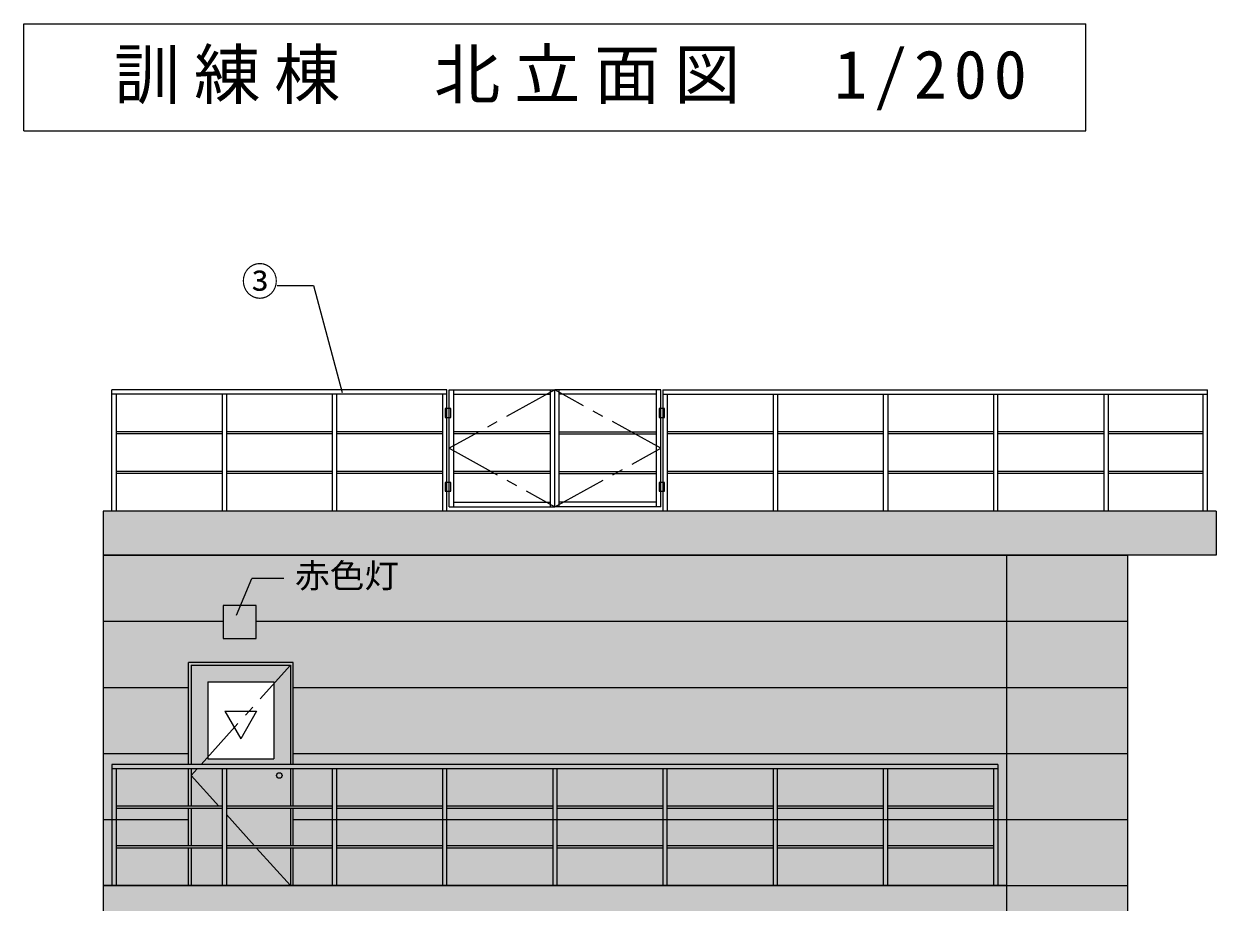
# Model space of a CAD drawing. Units: millimetres at full size; details may follow other scales. Extents: x -38230 to 40344, y -28542 to 27899.
# Drawn here: x -29776 to -18958, y -9861 to -1888 of the extents above; entities that cross this region are included whole.
import ezdxf
from ezdxf.enums import TextEntityAlignment as Align

# ---------------------------------------------------------------- set-up
doc = ezdxf.new("R2010")
doc.units = ezdxf.units.MM
doc.header["$LTSCALE"] = 100
doc.linetypes.add('CHAIN1', pattern=[8, 5, -1, 1, -1])
for name, color, linetype, lineweight in [('1-2_細線', 7, 'Continuous', 18), ('1-3_中線', 3, 'Continuous', 25), ('1-8_ﾊｯﾁﾝｸﾞ', 4, 'Continuous', 9), ('1-A_中芯線', 4, 'CHAIN1', 9), ('1-D_文字', 7, 'Continuous', 18), ('4-1_寸法', 4, 'Continuous', 9)]:
    doc.layers.add(name, color=color, linetype=linetype, lineweight=lineweight)
for name, color, linetype in [('2-D_2-Dﾚｲﾔ', 9, 'Continuous'), ('3-D_文字', 134, 'Continuous'), ('4-D_文字', 7, 'Continuous')]:
    doc.layers.add(name, color=color, linetype=linetype)
doc.styles.add('ＭＳ ゴシック', font='')
doc.styles.get('ＭＳ ゴシック').set_extended_font_data('MS Gothic')

msp = doc.modelspace()

# ---------------------------------------------------------------- linework, layer by layer
at = {"layer": '1-2_細線'}
for p, q in [((-28977.6, -6310.6), (-28977.6, -5210.6)), ((-25937.6, -5210.6), (-28977.6, -5210.6)), ((-25937.6, -5250.6), (-28977.6, -5250.6)), ((-28937.6, -5250.6), (-28937.6, -6310.6)), ((-27977.6, -5250.6), (-27977.6, -6310.6)), ((-27937.6, -5250.6), (-27937.6, -6310.6)), ((-26977.6, -5250.6), (-26977.6, -6310.6)), ((-26937.6, -5250.6), (-26937.6, -6310.6)), ((-25977.6, -5250.6), (-25977.6, -6310.6)), ((-25937.6, -6310.6), (-25937.6, -5210.6)), ((-25917.6, -6270.6), (-25917.6, -5210.6)), ((-25917.6, -5210.6), (-24957.6, -5210.6)), ((-25877.6, -5210.6), (-25877.6, -6270.6)), ((-25877.6, -5250.6), (-24997.6, -5250.6)), ((-24997.6, -6270.6), (-24997.6, -5210.6)), ((-24957.6, -6270.6), (-24957.6, -5210.6)), ((-23997.6, -5210.6), (-24957.6, -5210.6)), ((-24917.6, -6270.6), (-24917.6, -5210.6)), ((-24037.6, -5250.6), (-24917.6, -5250.6)), ((-24037.6, -5210.6), (-24037.6, -6270.6)), ((-23997.6, -6270.6), (-23997.6, -5210.6)), ((-23977.6, -5210.6), (-23977.6, -6310.6)), ((-23977.6, -5210.6), (-19037.6, -5210.6)), ((-23977.6, -5250.6), (-19037.6, -5250.6)), ((-23937.6, -5250.6), (-23937.6, -6310.6)), ((-22977.6, -5250.6), (-22977.6, -6310.6)), ((-22937.6, -5250.6), (-22937.6, -6310.6)), ((-21977.6, -5250.6), (-21977.6, -6310.6)), ((-21937.6, -5250.6), (-21937.6, -6310.6)), ((-20977.6, -5250.6), (-20977.6, -6310.6)), ((-20937.6, -6310.6), (-20937.6, -5250.6)), ((-19977.6, -5250.6), (-19977.6, -6310.6)), ((-19937.6, -5250.6), (-19937.6, -6310.6)), ((-19077.6, -5250.6), (-19077.6, -6310.6)), ((-19037.6, -6310.6), (-19037.6, -5210.6)), ((-27977.6, -5590.6), (-28937.6, -5590.6)), ((-27977.6, -5610.6), (-28937.6, -5610.6)), ((-26977.6, -5590.6), (-27937.6, -5590.6)), ((-26977.6, -5610.6), (-27937.6, -5610.6)), ((-25977.6, -5590.6), (-26937.6, -5590.6)), ((-25977.6, -5610.6), (-26937.6, -5610.6)), ((-24997.6, -5590.6), (-25877.6, -5590.6)), ((-24997.6, -5610.6), (-25877.6, -5610.6)), ((-24917.6, -5590.6), (-24037.6, -5590.6)), ((-24917.6, -5610.6), (-24037.6, -5610.6)), ((-22977.6, -5590.6), (-23937.6, -5590.6)), ((-22977.6, -5610.6), (-23937.6, -5610.6)), ((-21977.6, -5590.6), (-22937.6, -5590.6)), ((-21977.6, -5610.6), (-22937.6, -5610.6)), ((-20977.6, -5590.6), (-21937.6, -5590.6)), ((-20977.6, -5610.6), (-21937.6, -5610.6)), ((-19977.6, -5590.6), (-20937.6, -5590.6)), ((-19977.6, -5610.6), (-20937.6, -5610.6)), ((-19077.6, -5590.6), (-19937.6, -5590.6)), ((-19077.6, -5610.6), (-19937.6, -5610.6)), ((-27977.6, -5950.6), (-28937.6, -5950.6)), ((-27977.6, -5970.6), (-28937.6, -5970.6)), ((-26977.6, -5950.6), (-27937.6, -5950.6)), ((-26977.6, -5970.6), (-27937.6, -5970.6)), ((-25977.6, -5950.6), (-26937.6, -5950.6)), ((-25977.6, -5970.6), (-26937.6, -5970.6)), ((-24997.6, -5950.6), (-25877.6, -5950.6)), ((-24997.6, -5970.6), (-25877.6, -5970.6)), ((-24917.6, -5950.6), (-24037.6, -5950.6)), ((-24917.6, -5970.6), (-24037.6, -5970.6)), ((-22977.6, -5950.6), (-23937.6, -5950.6)), ((-22977.6, -5970.6), (-23937.6, -5970.6)), ((-21977.6, -5950.6), (-22937.6, -5950.6)), ((-21977.6, -5970.6), (-22937.6, -5970.6)), ((-20977.6, -5950.6), (-21937.6, -5950.6)), ((-20977.6, -5970.6), (-21937.6, -5970.6)), ((-19977.6, -5950.6), (-20937.6, -5950.6)), ((-19977.6, -5970.6), (-20937.6, -5970.6)), ((-19077.6, -5950.6), (-19937.6, -5950.6)), ((-19077.6, -5970.6), (-19937.6, -5970.6)), ((-25917.6, -6270.6), (-24957.6, -6270.6)), ((-25877.6, -6230.6), (-24997.6, -6230.6)), ((-23997.6, -6270.6), (-24957.6, -6270.6)), ((-24037.6, -6230.6), (-24917.6, -6230.6)), ((-27845.8, -7255.5), (-27707.4, -6923.4)), ((-27415.6, -6923.4), (-27707.4, -6923.4)), ((-20937.6, -8610.6), (-28977.6, -8610.6)), ((-28977.6, -8610.6), (-28977.6, -9710.6)), ((-20937.6, -8650.6), (-28977.6, -8650.6)), ((-28937.6, -8650.6), (-28937.6, -9710.6)), ((-27977.6, -8650.6), (-27977.6, -9710.6)), ((-27937.6, -8650.6), (-27937.6, -9710.6)), ((-26977.6, -8650.6), (-26977.6, -9710.6)), ((-26937.6, -8650.6), (-26937.6, -9710.6)), ((-25977.6, -8650.6), (-25977.6, -9710.6)), ((-25937.6, -9710.6), (-25937.6, -8650.6)), ((-24977.6, -8650.6), (-24977.6, -9710.6)), ((-24937.6, -9710.6), (-24937.6, -8650.6)), ((-23977.6, -8650.6), (-23977.6, -9710.6)), ((-23937.6, -9710.6), (-23937.6, -8650.6)), ((-22977.6, -8650.6), (-22977.6, -9710.6)), ((-22937.6, -9710.6), (-22937.6, -8650.6)), ((-21977.6, -8650.6), (-21977.6, -9710.6)), ((-21937.6, -9710.6), (-21937.6, -8650.6)), ((-20977.6, -8650.6), (-20977.6, -9710.6)), ((-20937.6, -8610.6), (-20937.6, -9710.6)), ((-27977.6, -8990.6), (-28937.6, -8990.6)), ((-27977.6, -9010.6), (-28937.6, -9010.6)), ((-26977.6, -8990.6), (-27937.6, -8990.6)), ((-26977.6, -9010.6), (-27937.6, -9010.6)), ((-25977.6, -8990.6), (-26937.6, -8990.6)), ((-25977.6, -9010.6), (-26937.6, -9010.6)), ((-24977.6, -8990.6), (-25937.6, -8990.6)), ((-24977.6, -9010.6), (-25937.6, -9010.6)), ((-23977.6, -8990.6), (-24937.6, -8990.6)), ((-23977.6, -9010.6), (-24937.6, -9010.6)), ((-22977.6, -8990.6), (-23937.6, -8990.6)), ((-22977.6, -9010.6), (-23937.6, -9010.6)), ((-21977.6, -8990.6), (-22937.6, -8990.6)), ((-21977.6, -9010.6), (-22937.6, -9010.6)), ((-20977.6, -8990.6), (-21937.6, -8990.6)), ((-20977.6, -9010.6), (-21937.6, -9010.6)), ((-27977.6, -9350.6), (-28937.6, -9350.6)), ((-27977.6, -9370.6), (-28937.6, -9370.6)), ((-26977.6, -9350.6), (-27937.6, -9350.6)), ((-26977.6, -9370.6), (-27937.6, -9370.6)), ((-25977.6, -9350.6), (-26937.6, -9350.6)), ((-25977.6, -9370.6), (-26937.6, -9370.6)), ((-24977.6, -9350.6), (-25937.6, -9350.6)), ((-24977.6, -9370.6), (-25937.6, -9370.6)), ((-23977.6, -9350.6), (-24937.6, -9350.6)), ((-23977.6, -9370.6), (-24937.6, -9370.6)), ((-22977.6, -9350.6), (-23937.6, -9350.6)), ((-22977.6, -9370.6), (-23937.6, -9370.6)), ((-21977.6, -9350.6), (-22937.6, -9350.6)), ((-21977.6, -9370.6), (-22937.6, -9370.6)), ((-20977.6, -9350.6), (-21937.6, -9350.6)), ((-20977.6, -9370.6), (-21937.6, -9370.6))]:
    msp.add_line(p, q, dxfattribs=at)
for points in [[(-25952.6, -5460.6), (-25902.6, -5460.6), (-25902.6, -5380.6), (-25952.6, -5380.6)], [(-24012.6, -5460.6), (-23962.6, -5460.6), (-23962.6, -5380.6), (-24012.6, -5380.6)], [(-25952.6, -6130.6), (-25902.6, -6130.6), (-25902.6, -6050.6), (-25952.6, -6050.6)], [(-24012.6, -6130.6), (-23962.6, -6130.6), (-23962.6, -6050.6), (-24012.6, -6050.6)], [(-27668.1, -7166.5), (-27968.1, -7166.5), (-27968.1, -7466.5), (-27668.1, -7466.5)]]:
    msp.add_lwpolyline(points, close=True, dxfattribs=at)
at = {"layer": '1-3_中線'}
for p, q in [((-29057.6, -6310.6), (-29057.6, -19810.6)), ((-18957.6, -6310.6), (-29057.6, -6310.6)), ((-18957.6, -6310.6), (-18957.6, -6710.6)), ((-18957.6, -6710.6), (-29057.6, -6710.6)), ((-20857.6, -19810.6), (-20857.6, -6710.6)), ((-19757.6, -15410.6), (-19757.6, -6710.6)), ((-20857.6, -9710.6), (-29057.6, -9710.6))]:
    msp.add_line(p, q, dxfattribs=at)
for points in [[(-29775.9, -2860.5), (-29775.9, -1887.8), (-20139.2, -1887.8)], [(-29775.9, -2860.5), (-20139.2, -2860.5), (-20139.2, -1887.8)]]:
    msp.add_lwpolyline(points, dxfattribs=at)
at = {"layer": '1-8_ﾊｯﾁﾝｸﾞ'}
for p, q in [((-27332.6, -7685.6), (-28282.6, -7685.6)), ((-28282.6, -8610.6), (-28282.6, -7685.6)), ((-28257.6, -7710.6), (-27357.6, -7710.6)), ((-28257.6, -7710.6), (-28257.6, -8610.6)), ((-27357.6, -7710.6), (-27357.6, -8610.6)), ((-27332.6, -8610.6), (-27332.6, -7685.6)), ((-28107.6, -7860.6), (-27507.6, -7860.6)), ((-27507.6, -7860.6), (-27507.6, -8560.6)), ((-27951.2, -8127.7), (-27663.9, -8127.7)), ((-27951.2, -8127.7), (-27807.6, -8376.5)), ((-27663.9, -8127.7), (-27807.6, -8376.5)), ((-28282.6, -8990.6), (-28282.6, -8650.6)), ((-28257.6, -8650.6), (-28257.6, -8990.6)), ((-27357.6, -8650.6), (-27357.6, -8990.6)), ((-27332.6, -8990.6), (-27332.6, -8650.6)), ((-28282.6, -9350.6), (-28282.6, -9010.6)), ((-28257.6, -9010.6), (-28257.6, -9350.6)), ((-27357.6, -9010.6), (-27357.6, -9350.6)), ((-27332.6, -9350.6), (-27332.6, -9010.6)), ((-28282.6, -9710.6), (-28282.6, -9370.6)), ((-28257.6, -9370.6), (-28257.6, -9710.6)), ((-27357.6, -9370.6), (-27357.6, -9710.6)), ((-27332.6, -9710.6), (-27332.6, -9370.6))]:
    msp.add_line(p, q, dxfattribs=at)
at = {"layer": '1-8_ﾊｯﾁﾝｸﾞ', "linetype": 'CHAIN1'}
for p, q in [((-28167.6, -8610.6), (-27357.6, -7710.6)), ((-27681.6, -9350.6), (-27937.6, -9066.2)), ((-27357.6, -9710.6), (-27663.6, -9370.6))]:
    msp.add_line(p, q, dxfattribs=at)
at = {"layer": '1-8_ﾊｯﾁﾝｸﾞ'}
msp.add_lwpolyline([(-28107.6, -7860.6), (-28107.6, -8560.6), (-27507.6, -8560.6)], dxfattribs=at)
at = {"layer": '1-8_ﾊｯﾁﾝｸﾞ', "linetype": 'CHAIN1'}
msp.add_lwpolyline([(-28005.6, -8990.6), (-28257.6, -8710.6), (-28203.6, -8650.6)], dxfattribs=at)
at = {"layer": '1-8_ﾊｯﾁﾝｸﾞ'}
msp.add_circle((-27457.6, -8710.6), 25, dxfattribs=at)
at = {"layer": '1-A_中芯線'}
msp.add_lwpolyline([(-24957.6, -5210.6), (-25917.6, -5740.6), (-24957.6, -6270.6), (-23997.6, -5740.6)], close=True, dxfattribs=at)
at = {"layer": '2-D_2-Dﾚｲﾔ', "color": 253}
for points in [[(-19757.6, -6710.6), (-18957.6, -6310.6), (-29057.6, -6310.6)], [(-29057.6, -6310.6), (-29057.6, -7310.6), (-27968.1, -7310.6)], [(-29057.6, -6310.6), (-27968.1, -7310.6), (-27968.1, -7166.5)], [(-29057.6, -6310.6), (-27968.1, -7166.5), (-27668.1, -7166.5)], [(-27668.1, -7166.5), (-19757.6, -6710.6), (-29057.6, -6310.6)], [(-19757.6, -6710.6), (-18957.6, -6710.6), (-18957.6, -6310.6)], [(-27668.1, -7310.6), (-19757.6, -7310.6), (-19757.6, -6710.6)], [(-27668.1, -7166.5), (-27668.1, -7310.6), (-19757.6, -6710.6)], [(-29057.6, -7310.6), (-29057.6, -7910.6), (-28282.6, -7910.6)], [(-29057.6, -7310.6), (-28282.6, -7910.6), (-28282.6, -7685.6)], [(-29057.6, -7310.6), (-28282.6, -7685.6), (-27332.6, -7685.6)], [(-27968.1, -7466.5), (-27968.1, -7310.6), (-29057.6, -7310.6)], [(-27968.1, -7466.5), (-29057.6, -7310.6), (-27332.6, -7685.6)], [(-27332.6, -7685.6), (-19757.6, -7310.6), (-27668.1, -7310.6)], [(-27332.6, -7685.6), (-27668.1, -7310.6), (-27668.1, -7466.5)], [(-27332.6, -7685.6), (-19757.6, -7910.6), (-19757.6, -7310.6)], [(-27332.6, -7685.6), (-27668.1, -7466.5), (-27968.1, -7466.5)], [(-27332.6, -7685.6), (-27332.6, -7910.6), (-19757.6, -7910.6)], [(-29057.6, -9710.6), (-29057.6, -7910.6), (-28282.6, -9710.6), (-28282.6, -7910.6)], [(-27332.6, -7910.6), (-27332.6, -9710.6), (-19757.6, -7910.6), (-19757.6, -9710.6)], [(-19757.6, -9710.6), (-29057.6, -9710.6), (-29057.6, -10910.6)], [(-19757.6, -9710.6), (-29057.6, -10910.6), (-27407.6, -10760.1)], [(-19757.6, -9710.6), (-27407.6, -10760.1), (-27107.6, -10760.1)], [(-27107.6, -10910.6), (-19757.6, -10910.6), (-19757.6, -9710.6)], [(-27107.6, -10760.1), (-27107.6, -10910.6), (-19757.6, -9710.6)]]:
    msp.add_solid(points, dxfattribs=at)
at = {"layer": '2-D_2-Dﾚｲﾔ', "color": 1}
msp.add_solid([(-27968.1, -7166.5), (-27668.1, -7166.5), (-27968.1, -7466.5), (-27668.1, -7466.5)], dxfattribs=at)
at = {"layer": '2-D_2-Dﾚｲﾔ', "color": 254}
for points in [[(-27507.6, -7860.6), (-27332.6, -7685.6), (-28282.6, -7685.6)], [(-28282.6, -7685.6), (-28282.6, -9710.6), (-28107.6, -7860.6)], [(-28282.6, -7685.6), (-28107.6, -7860.6), (-27507.6, -7860.6)], [(-27332.6, -7685.6), (-27332.6, -8610.6), (-27507.6, -7860.6), (-27507.6, -8560.6)], [(-28282.6, -9710.6), (-28107.6, -8560.6), (-28107.6, -7860.6)], [(-28282.6, -9710.6), (-27332.6, -8610.6), (-27507.6, -8560.6)], [(-28282.6, -9710.6), (-27507.6, -8560.6), (-28107.6, -8560.6)], [(-28282.6, -9710.6), (-27332.6, -9710.6), (-27332.6, -8610.6)]]:
    msp.add_solid(points, dxfattribs=at)
at = {"layer": '3-D_文字'}
for p, q in [((-29057.6, -6710.6), (-19757.6, -6710.6)), ((-29057.6, -7310.6), (-27968.1, -7310.6)), ((-27668.1, -7310.6), (-19757.6, -7310.6)), ((-29057.6, -7910.6), (-28282.6, -7910.6)), ((-27332.6, -7910.6), (-19757.6, -7910.6)), ((-29057.6, -8510.6), (-28282.6, -8510.6)), ((-27332.6, -8510.6), (-19757.6, -8510.6)), ((-29057.6, -9110.6), (-28282.6, -9110.6)), ((-27332.6, -9110.6), (-19757.6, -9110.6)), ((-29057.6, -9710.6), (-19757.6, -9710.6))]:
    msp.add_line(p, q, dxfattribs=at)
at = {"layer": '4-1_寸法'}
msp.add_lwpolyline([(-27477.5, -4264.5), (-27148.1, -4264.5), (-26888.1, -5235)], dxfattribs=at)

# ---------------------------------------------------------------- texts
at = {"layer": '1-2_細線', "style": 'ＭＳ ゴシック', "width": 1.05}
msp.add_text('赤色灯', height=219.9, dxfattribs=at).set_placement((-27315.6, -7073.4), align=Align.BOTTOM_LEFT)
at = {"layer": '1-D_文字', "color": 2, "insert": (-28957.6, -2674.2), "char_height": 439.9, "attachment_point": 7, "style": 'ＭＳ ゴシック'}
msp.add_mtext('\\T1.21;訓練棟\u3000北立面図\u30001/200', dxfattribs=at)
at = {"layer": '4-D_文字', "style": 'ＭＳ ゴシック', "width": 0.95}
msp.add_text('③', height=256.6, dxfattribs=at).set_placement((-27801, -4431.3), align=Align.BOTTOM_LEFT)

doc.saveas('drawing.dxf')
